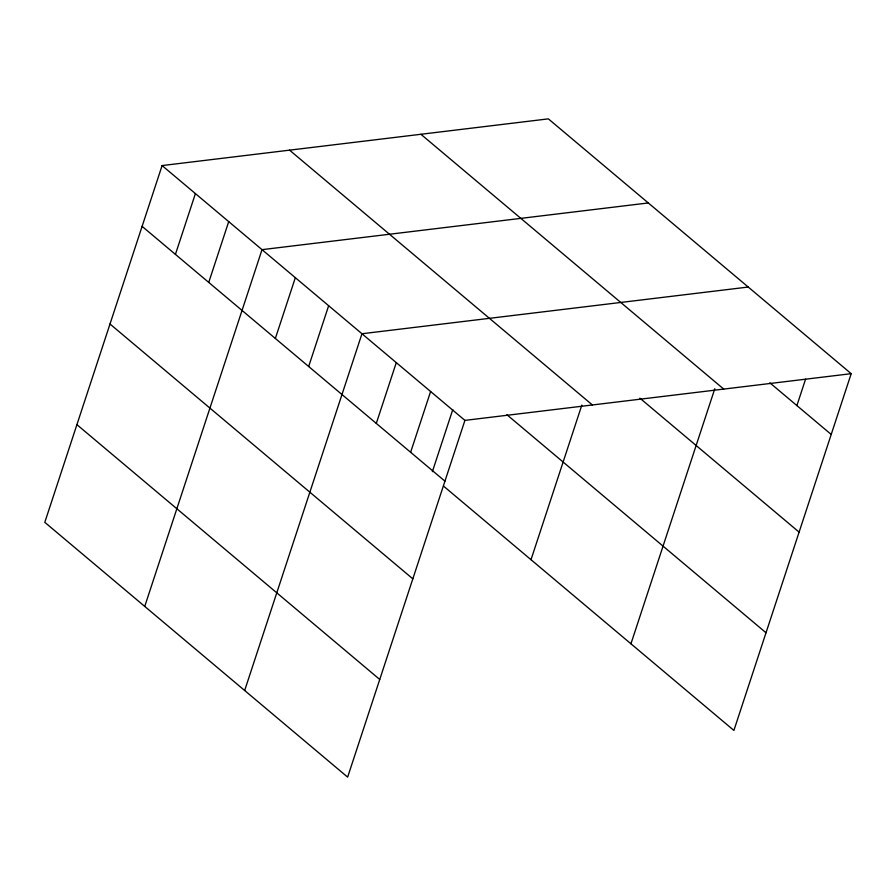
<?xml version="1.0" encoding="UTF-8"?>
<svg xmlns="http://www.w3.org/2000/svg" width="896" height="896" viewBox="0 0 896 896"><rect width="100%" height="100%" fill="white"/><g stroke="black" fill="none" stroke-linecap="round" stroke-linejoin="round"><path stroke-width="1.34" d="M851.2 373.677L548.363 118.866L162.098 165.57L44.8 522.323L347.637 777.134L464.923 420.381L851.2 373.677L733.902 730.43L443.565 486.125M175.426 254.374L195.406 193.592M208.734 282.408L228.715 221.626M144.738 606.413L262.024 249.659L648.301 202.955M275.352 338.464L295.344 277.682M308.672 366.498L328.653 305.715M244.664 690.502L361.962 333.749L748.238 287.045M376.298 423.405L396.29 362.622M410.626 452.29L430.606 391.507M432.376 471.654L452.771 409.618M531.003 559.709L581.84 405.104M630.941 643.798L714.795 388.741M796.891 405.586L805.582 379.154M769.854 382.827L831.219 434.459M420.896 134.277L723.733 389.088M639.923 398.194L799.109 532.134M289.565 150.158L592.402 404.97M506.912 414.736L766.013 632.766M162.098 165.57L464.923 420.381M142.106 226.352L444.942 481.163M109.995 324.016L412.832 578.838M76.91 424.648L379.747 679.47"/></g></svg>
